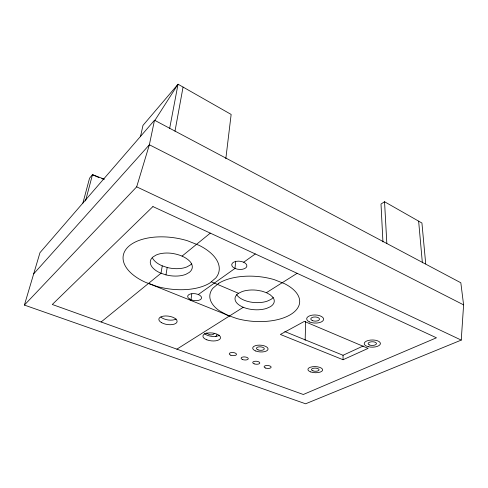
<?xml version="1.0" encoding="UTF-8"?>
<svg xmlns="http://www.w3.org/2000/svg" width="488" height="488" viewBox="0 0 488 488"><rect width="100%" height="100%" fill="white"/><g stroke="black" fill="none" stroke-linecap="round" stroke-linejoin="round"><path stroke-width="0.73" d="M305.152 340.264L305.647 321.299M461.245 340.099L463.6 304.866L460.825 282.772L154.507 120.219L39.979 252.674L24.4 305.073L305.604 403.79L461.245 340.099L136.677 186.843L24.4 305.073M235.692 261.245L234.984 268.424L198.317 294.526M225.822 158.704L231.147 114.436L178.041 84.211L142.978 125.398L140.513 136.53M191.784 293.892L190.979 299.754L190.326 300.218M165.975 274.884A21.204 11.194 8.9 0 0 185.861 274.323L189.24 272.444A21.204 11.194 8.9 0 0 189.759 261.226C184.861 256.371 178.053 254.218 171.361 253.272A21.204 11.194 8.9 0 0 156.197 255.004L152.878 257.042A21.204 11.194 8.9 0 0 161.003 273.25L165.975 274.884L167.201 267.497A21.045 11.309 9 0 0 186.947 266.899L190.302 264.996A21.045 11.309 9 0 0 191.772 263.581M152.482 258.018A21.045 11.309 9 0 0 162.266 265.85L161.003 273.25L101.12 321.995M174.978 131.235L183.061 87.071M169.611 128.655L178.041 84.211L154.733 120.627M154.507 120.219L149.365 144.765L136.677 186.843M85.522 200.94L92.488 174.661L104.298 179.157M82.881 203.148L89.554 178.181L92.488 174.661L96.179 176.381M33.684 273.847L149.365 144.765L463.6 304.866M182.097 256.078L210.297 233.13M243.689 262.227L255.309 253.955M425.719 263.892L421.925 223.016L384.544 201.739L381.006 204.051L382.94 241.92M176.876 349.158L243.286 307.275M211.31 281.789L238.534 293.319L242.054 291.598A19.679 9.833 4.4 0 1 256.749 290.214L261.842 291.141L266.418 292.684L297.131 273.317M284.809 331.553L343.034 355.27L363.255 345.962M343.07 359.735L368.117 348.377L304.359 321.385L280.374 334.451L343.07 359.735L343.034 355.27M162.266 265.85L167.201 267.497M148.504 283.424L146.01 282.534A48.538 25.663 8.9 0 1 127.801 247.209A48.538 25.663 8.9 0 1 187.49 240.761L199.196 245.385A48.538 25.663 8.9 0 1 215.873 277.867L209.974 282.942A48.538 25.663 8.9 0 1 156.861 286.401L148.504 283.424L229.519 315.956M96.795 176.668L98.93 177.486M101.778 178.577L103.913 179.395M266.418 292.684L270.145 294.74L272.761 297.143A19.679 9.833 4.4 0 1 270.267 306.763L266.722 308.355A19.679 9.833 4.4 0 1 241.133 306.263A19.679 9.833 4.4 0 1 238.534 293.319M418.637 221.143L422.37 262.837M384.544 201.739L386.838 243.518M273.213 297.466A19.544 9.943 4.4 0 1 270.706 299.553L267.18 301.175A19.544 9.943 4.4 0 1 236.613 294.606M219.563 335.238A8.821 4.008 6.1 0 1 204.46 333.597M176.119 319.054A9.174 4.276 8 0 1 160.869 317.072M214.616 333.298A7.1 5.502 58.8 0 1 206.662 332.956M216.837 334.689A10.62 8.247 58.8 0 1 215.708 336.635M152.927 206.576L52.295 304.488L303.322 394.493L436.449 337.794L152.927 206.576M218.795 283.241L212.927 288.188A45.042 22.533 4.4 0 0 219.313 310.722L227.304 315.175L236.924 318.579A45.042 22.533 4.4 0 0 292.684 313.168A45.042 22.533 4.4 0 0 284.504 283.662L274.25 279.648A45.042 22.533 4.4 0 0 218.795 283.241M255.736 350.994A7.704 3.392 4.1 0 0 268.004 349.414A7.704 3.392 4.1 0 0 257.371 345.254A7.704 3.392 4.1 0 0 255.736 350.994M310.74 371.941A7.381 3.062 2.1 0 0 322.592 370.319A7.381 3.062 2.1 0 0 312.521 366.738A7.381 3.062 2.1 0 0 310.74 371.941M368.257 346.706A8.113 3.599 -0.3 0 0 380.42 343.528A8.113 3.599 -0.3 0 0 368.245 340.478A8.113 3.599 -0.3 0 0 368.257 346.706M309.587 321.952A8.491 4.056 1.7 0 0 323.489 319.982A8.491 4.056 1.7 0 0 312.393 315.12A8.491 4.056 1.7 0 0 309.587 321.952M312.302 320.567A4.362 2.086 1.7 0 0 319.433 319.536A4.362 2.086 1.7 0 0 313.705 317.048A4.362 2.086 1.7 0 0 312.302 320.567M312.954 370.862A3.794 1.574 2.1 0 0 319.036 370.014A3.794 1.574 2.1 0 0 313.839 368.184A3.794 1.574 2.1 0 0 312.954 370.862M258 349.841A3.959 1.745 4.1 0 0 264.289 349.011A3.959 1.745 4.1 0 0 258.805 346.883A3.959 1.745 4.1 0 0 258 349.841M369.355 344.931A4.185 1.854 -0.3 0 0 376.346 344.046A4.185 1.854 -0.3 0 0 371.191 341.814A4.185 1.854 -0.3 0 0 369.355 344.931M206.851 339.825A8.857 3.971 6.1 0 0 220.533 337.916A8.857 3.971 6.1 0 0 207.821 333.011A8.857 3.971 6.1 0 0 206.851 339.825M265.49 368.019A3.526 1.47 3.8 0 0 271.114 367.342A3.526 1.47 3.8 0 0 266.259 365.53A3.526 1.47 3.8 0 0 265.49 368.019M254.15 363.828A3.562 1.501 4.2 0 0 259.793 363.133A3.562 1.501 4.2 0 0 254.846 361.285A3.562 1.501 4.2 0 0 254.15 363.828M242.597 359.558A3.593 1.531 4.7 0 0 248.252 358.839A3.593 1.531 4.7 0 0 243.207 356.954A3.593 1.531 4.7 0 0 242.597 359.558M230.812 355.203A3.63 1.562 5.1 0 0 236.479 354.465A3.63 1.562 5.1 0 0 231.33 352.537A3.63 1.562 5.1 0 0 230.812 355.203M161.455 322.617A9.217 4.239 8 0 0 176.79 322.458A9.217 4.239 8 0 0 165.688 315.956A9.217 4.239 8 0 0 161.455 322.617M234.893 268.382A7.613 4.117 5.3 0 0 246.861 266.21A7.613 4.117 5.3 0 0 236.161 261.342A7.613 4.117 5.3 0 0 234.893 268.382M189.503 299.004A7.009 3.465 7.2 0 0 201.276 298.796A7.009 3.465 7.2 0 0 193.083 293.581A7.009 3.465 7.2 0 0 189.503 299.004"/></g></svg>
